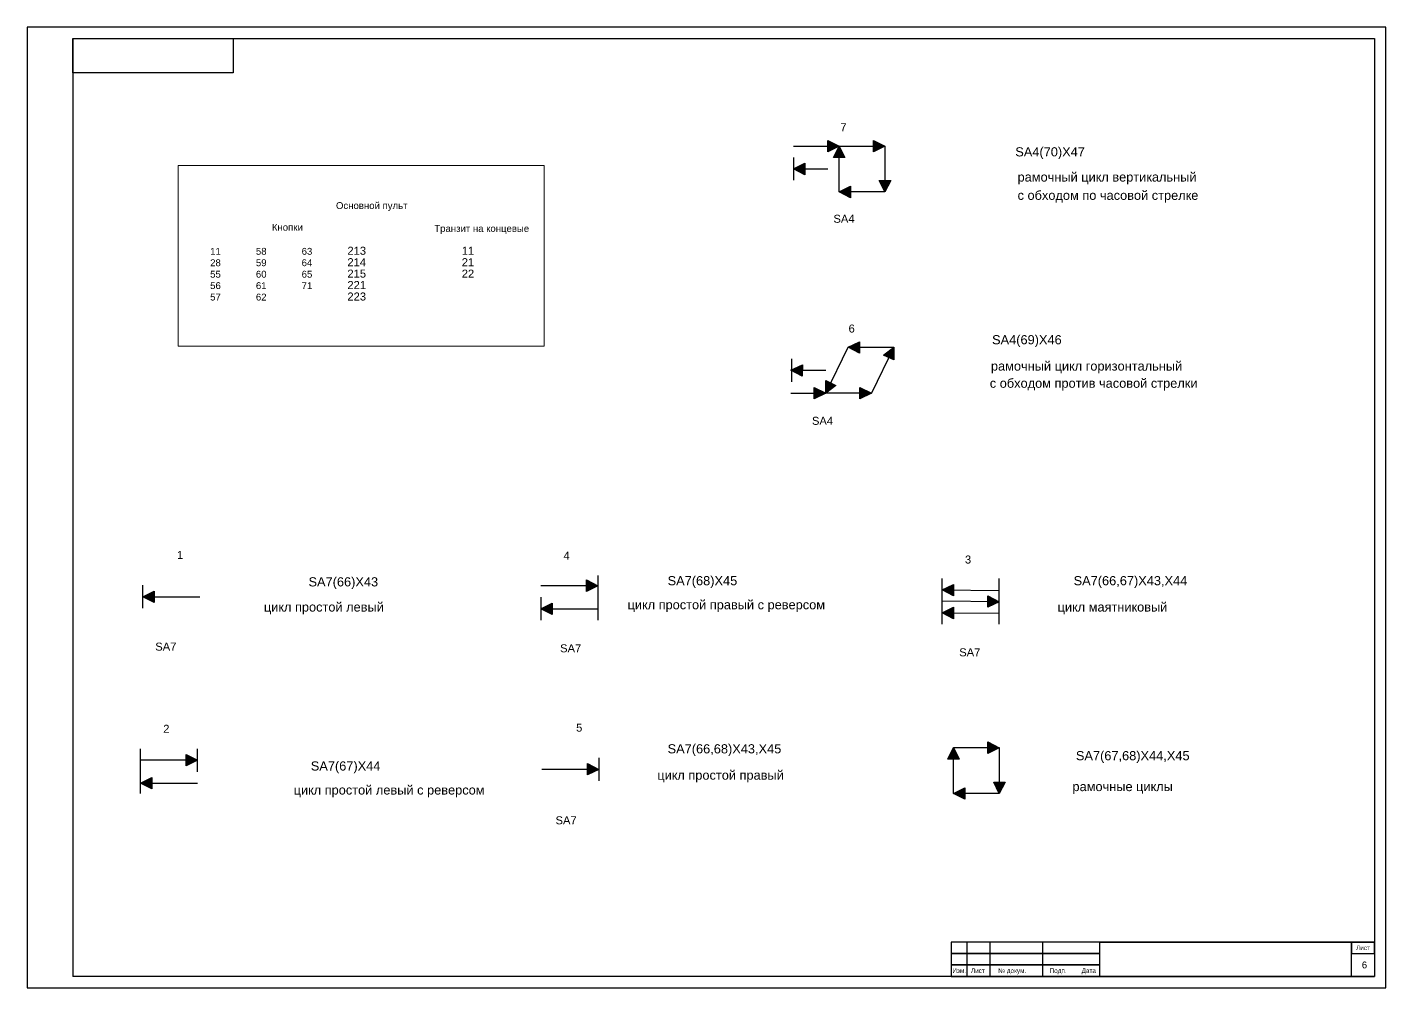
# Model space of a CAD drawing. Header units: millimetres. Extents: x 1900 to 5196, y 1354 to 2616.
# Drawn here: x 1900 to 2494, y 1354 to 1774 of the extents above; entities that cross this region are included whole.
import ezdxf

# ---------------------------------------------------------------- set-up
doc = ezdxf.new("R2010")
doc.units = ezdxf.units.MM
doc.layers.get('0').update_dxf_attribs({"lineweight": 20})
doc.layers.add('Маркировка', color=7, linetype='Continuous', lineweight=25)
doc.layers.add('Оформление', color=7, linetype='Continuous', lineweight=30)
doc.styles.get("Standard").update_dxf_attribs({"font": 'arial.ttf'})

msp = doc.modelspace()

# ---------------------------------------------------------------- hatches: boundary and pattern name
at = {"lineweight": 25, "true_color": 0xffffff}
h = msp.add_hatch(color=7, dxfattribs=at)
h.dxf.hatch_style = 1
h.paths.add_polyline_path([(2250, 1720), (2255, 1722.44), (2250, 1722.45)])
h.paths.add_polyline_path([(2250, 1722.45), (2255, 1722.44), (2250, 1725)])
h = msp.add_hatch(color=7, dxfattribs=at)
h.dxf.hatch_style = 1
h.paths.add_polyline_path([(2270, 1720), (2275, 1722.44), (2270, 1722.45)])
h.paths.add_polyline_path([(2270, 1722.45), (2275, 1722.44), (2270, 1725)])
h = msp.add_hatch(color=7, dxfattribs=at)
h.dxf.hatch_style = 1
h.paths.add_polyline_path([(2257.5, 1717.5), (2255.06, 1722.5), (2255.05, 1717.5)])
h.paths.add_polyline_path([(2255.05, 1717.5), (2255.06, 1722.5), (2252.5, 1717.5)])
h = msp.add_hatch(color=7, dxfattribs=at)
h.dxf.hatch_style = 1
h.paths.add_polyline_path([(2240, 1715), (2235, 1712.56), (2240, 1712.55)])
h.paths.add_polyline_path([(2240, 1712.55), (2235, 1712.56), (2240, 1710)])
h = msp.add_hatch(color=7, dxfattribs=at)
h.dxf.hatch_style = 1
h.paths.add_polyline_path([(2260, 1704.94), (2255, 1702.5), (2260, 1702.49)])
h.paths.add_polyline_path([(2260, 1702.49), (2255, 1702.5), (2260, 1699.94)])
h = msp.add_hatch(color=7, dxfattribs=at)
h.dxf.hatch_style = 1
h.paths.add_polyline_path([(2272.56, 1707.44), (2275, 1702.44), (2275.01, 1707.44)])
h.paths.add_polyline_path([(2275.01, 1707.44), (2275, 1702.44), (2277.56, 1707.44)])
h = msp.add_hatch(color=7, dxfattribs=at)
h.dxf.hatch_style = 1
h.paths.add_polyline_path([(2263.9, 1636.98), (2258.9, 1634.55), (2263.9, 1634.54)])
h.paths.add_polyline_path([(2263.9, 1634.54), (2258.9, 1634.55), (2263.9, 1631.98)])
h = msp.add_hatch(color=7, dxfattribs=at)
h.dxf.hatch_style = 1
h.paths.add_polyline_path([(2278.97, 1628.99), (2278.9, 1634.55), (2276.75, 1630.03)])
h.paths.add_polyline_path([(2276.75, 1630.03), (2278.9, 1634.55), (2274.45, 1631.12)])
h = msp.add_hatch(color=7, dxfattribs=at)
h.dxf.hatch_style = 1
h.paths.add_polyline_path([(2238.93, 1626.92), (2233.9, 1624.55), (2238.9, 1624.47)])
h.paths.add_polyline_path([(2238.9, 1624.47), (2233.9, 1624.55), (2238.87, 1621.92)])
h = msp.add_hatch(color=7, dxfattribs=at)
h.dxf.hatch_style = 1
h.paths.add_polyline_path([(2244.1, 1612.02), (2249.1, 1614.45), (2244.1, 1614.46)])
h.paths.add_polyline_path([(2244.1, 1614.46), (2249.1, 1614.45), (2244.1, 1617.02)])
h = msp.add_hatch(color=7, dxfattribs=at)
h.dxf.hatch_style = 1
h.paths.add_polyline_path([(2249.1, 1620.01), (2249.1, 1614.45), (2251.3, 1618.94)])
h.paths.add_polyline_path([(2251.3, 1618.94), (2249.1, 1614.45), (2253.59, 1617.82)])
h = msp.add_hatch(color=7, dxfattribs=at)
h.dxf.hatch_style = 1
h.paths.add_polyline_path([(2264.1, 1612.02), (2269.1, 1614.45), (2264.1, 1614.46)])
h.paths.add_polyline_path([(2264.1, 1614.46), (2269.1, 1614.45), (2264.1, 1617.02)])
h = msp.add_hatch(color=7, dxfattribs=at)
h.dxf.hatch_style = 1
h.paths.add_polyline_path([(2144.5, 1527.81), (2149.5, 1530.25), (2144.5, 1530.26)])
h.paths.add_polyline_path([(2144.5, 1530.26), (2149.5, 1530.25), (2144.5, 1532.81)])
h = msp.add_hatch(color=7, dxfattribs=at)
h.dxf.hatch_style = 1
h.paths.add_polyline_path([(1955.5, 1527.94), (1950.5, 1525.5), (1955.5, 1525.49)])
h.paths.add_polyline_path([(1955.5, 1525.49), (1950.5, 1525.5), (1955.5, 1522.94)])
h = msp.add_hatch(color=7, dxfattribs=at)
h.dxf.hatch_style = 1
h.paths.add_polyline_path([(2305.02, 1530.89), (2300, 1528.5), (2305, 1528.44)])
h.paths.add_polyline_path([(2305, 1528.44), (2300, 1528.5), (2304.97, 1525.89)])
h = msp.add_hatch(color=7, dxfattribs=at)
h.dxf.hatch_style = 1
h.paths.add_polyline_path([(2129.5, 1522.69), (2124.5, 1520.25), (2129.5, 1520.24)])
h.paths.add_polyline_path([(2129.5, 1520.24), (2124.5, 1520.25), (2129.5, 1517.69)])
h = msp.add_hatch(color=7, dxfattribs=at)
h.dxf.hatch_style = 1
h.paths.add_polyline_path([(2305.02, 1520.89), (2300, 1518.5), (2305, 1518.44)])
h.paths.add_polyline_path([(2305, 1518.44), (2300, 1518.5), (2304.97, 1515.89)])
h = msp.add_hatch(color=7, dxfattribs=at)
h.dxf.hatch_style = 1
h.paths.add_polyline_path([(2319.97, 1520.86), (2325, 1523.25), (2320, 1523.31)])
h.paths.add_polyline_path([(2320, 1523.31), (2325, 1523.25), (2320.02, 1525.86)])
h = msp.add_hatch(color=7, dxfattribs=at)
h.dxf.hatch_style = 1
h.paths.add_polyline_path([(2320, 1457), (2325, 1459.44), (2320, 1459.45)])
h.paths.add_polyline_path([(2320, 1459.45), (2325, 1459.44), (2320, 1462)])
h = msp.add_hatch(color=7, dxfattribs=at)
h.dxf.hatch_style = 1
h.paths.add_polyline_path([(1969.5, 1451.56), (1974.5, 1454), (1969.5, 1454.01)])
h.paths.add_polyline_path([(1969.5, 1454.01), (1974.5, 1454), (1969.5, 1456.56)])
h = msp.add_hatch(color=7, dxfattribs=at)
h.dxf.hatch_style = 1
h.paths.add_polyline_path([(2307.5, 1454.5), (2305.06, 1459.5), (2305.05, 1454.5)])
h.paths.add_polyline_path([(2305.05, 1454.5), (2305.06, 1459.5), (2302.5, 1454.5)])
h = msp.add_hatch(color=7, dxfattribs=at)
h.dxf.hatch_style = 1
h.paths.add_polyline_path([(2145, 1447.56), (2150, 1450), (2145, 1450.01)])
h.paths.add_polyline_path([(2145, 1450.01), (2150, 1450), (2145, 1452.56)])
h = msp.add_hatch(color=7, dxfattribs=at)
h.dxf.hatch_style = 1
h.paths.add_polyline_path([(1954.5, 1446.44), (1949.5, 1444), (1954.5, 1443.99)])
h.paths.add_polyline_path([(1954.5, 1443.99), (1949.5, 1444), (1954.5, 1441.44)])
h = msp.add_hatch(color=7, dxfattribs=at)
h.dxf.hatch_style = 1
h.paths.add_polyline_path([(2322.56, 1444.44), (2325, 1439.44), (2325.01, 1444.44)])
h.paths.add_polyline_path([(2325.01, 1444.44), (2325, 1439.44), (2327.56, 1444.44)])
h = msp.add_hatch(color=7, dxfattribs=at)
h.dxf.hatch_style = 1
h.paths.add_polyline_path([(2310, 1441.94), (2305, 1439.5), (2310, 1439.49)])
h.paths.add_polyline_path([(2310, 1439.49), (2305, 1439.5), (2310, 1436.94)])

# ---------------------------------------------------------------- linework, layer by layer
at = {"lineweight": 25}
for p, q in [((2250, 1725), (2255, 1722.44)), ((2250, 1720), (2250, 1725)), ((2270, 1725), (2275, 1722.44)), ((2270, 1720), (2270, 1725)), ((2235, 1722.5), (2255, 1722.5)), ((2235, 1717.56), (2235, 1707.56)), ((2255, 1722.44), (2250, 1720)), ((2252.5, 1717.5), (2255.06, 1722.5)), ((2257.5, 1717.5), (2252.5, 1717.5)), ((2255.06, 1722.5), (2257.5, 1717.5)), ((2275, 1722.44), (2270, 1720)), ((2235, 1712.56), (2240, 1715)), ((2240, 1710), (2235, 1712.56)), ((2240, 1715), (2240, 1710)), ((2240, 1712.5), (2250, 1712.5)), ((2255, 1702.5), (2260, 1704.94)), ((2260, 1704.94), (2260, 1699.94)), ((2275, 1702.44), (2272.56, 1707.44)), ((2272.56, 1707.44), (2277.56, 1707.44)), ((2277.56, 1707.44), (2275, 1702.44)), ((2260, 1699.94), (2255, 1702.5)), ((2258.9, 1634.55), (2263.9, 1636.98)), ((2263.9, 1631.98), (2258.9, 1634.55)), ((2263.9, 1636.98), (2263.9, 1631.98)), ((2274.45, 1631.12), (2278.9, 1634.55)), ((2278.9, 1634.55), (2278.97, 1628.99)), ((2234.1, 1629.48), (2234.1, 1619.48)), ((2278.97, 1628.99), (2274.45, 1631.12)), ((2233.9, 1624.55), (2238.93, 1626.92)), ((2233.9, 1624.55), (2249.1, 1624.51)), ((2238.87, 1621.92), (2233.9, 1624.55)), ((2238.93, 1626.92), (2238.87, 1621.92)), ((2244.1, 1617.02), (2249.1, 1614.45)), ((2244.1, 1612.02), (2244.1, 1617.02)), ((2249.1, 1614.45), (2249.1, 1620.01)), ((2249.1, 1620.01), (2253.59, 1617.82)), ((2253.59, 1617.82), (2249.1, 1614.45)), ((2264.1, 1617.02), (2269.1, 1614.45)), ((2264.1, 1612.02), (2264.1, 1617.02)), ((2233.9, 1614.55), (2249.1, 1614.45)), ((2249.1, 1614.45), (2244.1, 1612.02)), ((2269.1, 1614.45), (2264.1, 1612.02)), ((2144.5, 1532.81), (2149.5, 1530.25)), ((2144.5, 1527.81), (2144.5, 1532.81)), ((2149.5, 1534.75), (2149.5, 1515.25)), ((2300, 1513.5), (2300, 1533.5)), ((2325, 1513.5), (2325, 1533.5)), ((1950.5, 1520.5), (1950.5, 1530.5)), ((1950.5, 1525.5), (1955.5, 1527.94)), ((1955.5, 1527.94), (1955.5, 1522.94)), ((2149.5, 1530.25), (2124.5, 1530.25)), ((2149.5, 1530.25), (2144.5, 1527.81)), ((2300, 1528.5), (2305.02, 1530.89)), ((2300, 1528.5), (2325, 1528.25)), ((2304.97, 1525.89), (2300, 1528.5)), ((2305.02, 1530.89), (2304.97, 1525.89)), ((1950.5, 1525.5), (1975.5, 1525.5)), ((1955.5, 1522.94), (1950.5, 1525.5)), ((2124.5, 1525.25), (2124.5, 1515.25)), ((2124.5, 1520.25), (2129.5, 1522.69)), ((2129.5, 1522.69), (2129.5, 1517.69)), ((2325, 1523.25), (2300, 1523.5)), ((2300, 1518.5), (2305.02, 1520.89)), ((2305.02, 1520.89), (2304.97, 1515.89)), ((2319.97, 1520.86), (2320.02, 1525.86)), ((2325, 1523.25), (2319.97, 1520.86)), ((2320.02, 1525.86), (2325, 1523.25)), ((2124.5, 1520.25), (2149.5, 1520.25)), ((2129.5, 1517.69), (2124.5, 1520.25)), ((2300, 1518.5), (2325, 1518.25)), ((2304.97, 1515.89), (2300, 1518.5)), ((2320, 1462), (2325, 1459.44)), ((2320, 1457), (2320, 1462)), ((1949.5, 1439.5), (1949.5, 1459)), ((1969.5, 1456.56), (1974.5, 1454)), ((1969.5, 1451.56), (1969.5, 1456.56)), ((1974.5, 1449), (1974.5, 1459)), ((2302.5, 1454.5), (2305.06, 1459.5)), ((2305.06, 1459.5), (2307.5, 1454.5)), ((2325, 1459.44), (2320, 1457)), ((1974.5, 1454), (1949.5, 1454)), ((1974.5, 1454), (1969.5, 1451.56)), ((2150, 1450), (2125, 1450)), ((2145, 1452.56), (2150, 1450)), ((2145, 1447.56), (2145, 1452.56)), ((2150, 1450), (2145, 1447.56)), ((2150, 1455), (2150, 1445)), ((2307.5, 1454.5), (2302.5, 1454.5)), ((1949.5, 1444), (1954.5, 1446.44)), ((1949.5, 1444), (1974.5, 1444)), ((1954.5, 1441.44), (1949.5, 1444)), ((1954.5, 1446.44), (1954.5, 1441.44)), ((2325, 1439.44), (2322.56, 1444.44)), ((2322.56, 1444.44), (2327.56, 1444.44)), ((2327.56, 1444.44), (2325, 1439.44)), ((2305, 1439.5), (2310, 1441.94)), ((2310, 1436.94), (2305, 1439.5)), ((2310, 1441.94), (2310, 1436.94))]:
    msp.add_line(p, q, dxfattribs=at)
for points in [[(2255, 1722.5), (2275, 1722.5), (2275, 1702.5), (2255, 1702.5)], [(2258.9, 1634.55), (2278.9, 1634.55), (2269.1, 1614.45), (2249.1, 1614.45)], [(2305, 1459.5), (2325, 1459.5), (2325, 1439.5), (2305, 1439.5)]]:
    msp.add_lwpolyline(points, close=True, dxfattribs=at)
msp.add_lwpolyline([(1966, 1714), (2126, 1714), (2126, 1635), (1966, 1635)], close=True)
at = {"layer": 'Оформление'}
for p, q in [((1920, 1769.5), (1920, 1359.5)), ((1920, 1769.5), (2489, 1769.5)), ((2489, 1769.5), (2489, 1359.5)), ((2489, 1359.5), (1920, 1359.5)), ((2304, 1359.5), (2489, 1359.5)), ((2304, 1359.5), (2489, 1359.5)), ((2304, 1359.5), (2489, 1359.5))]:
    msp.add_line(p, q, dxfattribs=at)
at = {"layer": 'Оформление', "lineweight": 35}
msp.add_line((2369, 1374.5), (2489, 1374.5), dxfattribs=at)
at = {"layer": 'Оформление'}
for points in [[(1900, 1354.5), (2494, 1354.5), (2494, 1774.5), (1900, 1774.5)], [(1920, 1769.5), (1990, 1769.5), (1990, 1754.5), (1920, 1754.5)], [(2304, 1359.5), (2321, 1359.5), (2320.98, 1374.5), (2303.98, 1374.5)], [(2304, 1369.5), (2369, 1369.5), (2369, 1374.5), (2304, 1374.5)], [(2304, 1359.5), (2311, 1359.5), (2311, 1374.5), (2304, 1374.5)], [(2304, 1359.5), (2344, 1359.5), (2344, 1374.5), (2304, 1374.5)], [(2489, 1359.5), (2479, 1359.5), (2479, 1374.5), (2489, 1374.5)], [(2489, 1374.5), (2479, 1374.5), (2479, 1369.5), (2489, 1369.5)], [(2304, 1364.5), (2369, 1364.5), (2369, 1369.5), (2304, 1369.5)], [(2304, 1359.5), (2369, 1359.5), (2369, 1364.5), (2304, 1364.5)]]:
    msp.add_lwpolyline(points, close=True, dxfattribs=at)

# ---------------------------------------------------------------- texts
at = {"layer": 'Маркировка'}
for s, height, p in [('7', 3.5, (2255.5, 1729)), ('SA4(70)X47', 4, (2332, 1718)), ('рамочный цикл вертикальный', 4, (2333, 1707)), ('с обходом по часовой стрелке', 4, (2333, 1699)), ('Основной пульт ', 3, (2035, 1695)), ('Кнопки', 3, (2007, 1685.5)), ('Транзит на концевые', 3, (2078, 1685)), ('SA4', 3.5, (2252.5, 1688.99)), ('11', 3, (1980, 1675)), ('58', 3, (2000, 1675)), ('63', 3, (2020, 1675)), ('213', 3.5, (2040, 1675)), ('11', 3.5, (2090, 1675)), ('28', 3, (1980, 1670)), ('59', 3, (2000, 1670)), ('64', 3, (2020, 1670)), ('214', 3.5, (2040, 1670)), ('21', 3.5, (2090, 1670)), ('55', 3, (1980, 1665)), ('60', 3, (2000, 1665)), ('65', 3, (2020, 1665)), ('215', 3.5, (2040, 1665)), ('221', 3.5, (2040, 1660)), ('22', 3.5, (2090, 1665)), ('56', 3, (1980, 1660)), ('57', 3, (1980, 1655)), ('61', 3, (2000, 1660)), ('62', 3, (2000, 1655)), ('71', 3, (2020, 1660)), ('223', 3.5, (2040, 1655)), ('6', 3.5, (2259.1, 1640.98)), ('SA4(69)X46', 4, (2321.85, 1635.85)), ('рамочный цикл горизонтальный', 4, (2321.35, 1624.35)), ('с обходом против часовой стрелки', 4, (2320.85, 1616.85)), ('SA4', 3.5, (2243.1, 1600.65)), ('1', 3.5, (1965.5, 1542)), ('4', 3.5, (2134.5, 1541.75)), ('3', 3.5, (2310, 1540)), ('SA7(66)X43', 4, (2023, 1530)), ('SA7(68)X45', 4, (2180, 1530.5)), ('SA7(66,67)X43,X44', 4, (2357.5, 1530.5)), ('цикл простой левый', 4, (2003.5, 1519)), ('цикл простой правый с реверсом', 4, (2162.5, 1520)), ('цикл маятниковый', 4, (2350.5, 1519)), ('SA7', 3.5, (1956, 1501.93)), ('SA7', 3.5, (2133, 1501.19)), ('SA7', 3.5, (2307.5, 1499.44)), ('2', 3.5, (1959.5, 1466)), ('5', 3.5, (2140, 1466.5)), ('SA7(66,68)X43,X45', 4, (2180, 1457)), ('SA7(67,68)X44,X45', 4, (2358.5, 1454)), ('SA7(67)X44', 4, (2024, 1449.5)), ('цикл простой правый', 4, (2175.5, 1445.5)), ('рамочные циклы', 4, (2357, 1440.5)), ('цикл простой левый с реверсом', 4, (2016.5, 1439)), ('SA7', 3.5, (2131, 1426))]:
    msp.add_text(s, height=height, dxfattribs=at).set_placement(p)
at = {"layer": 'Оформление'}
for s, height, p in [('Лист', 2, (2481, 1371)), ('Изм.', 2, (2304.5, 1361.02)), ('Лист', 2, (2312.6, 1361.01)), ('№ докум.', 2, (2324.52, 1360.99)), ('Подп.', 2, (2347, 1361)), ('Дата', 2, (2361, 1361)), ('6', 3, (2483.5, 1363))]:
    msp.add_text(s, height=height, dxfattribs=at).set_placement(p)

doc.saveas('drawing.dxf')
